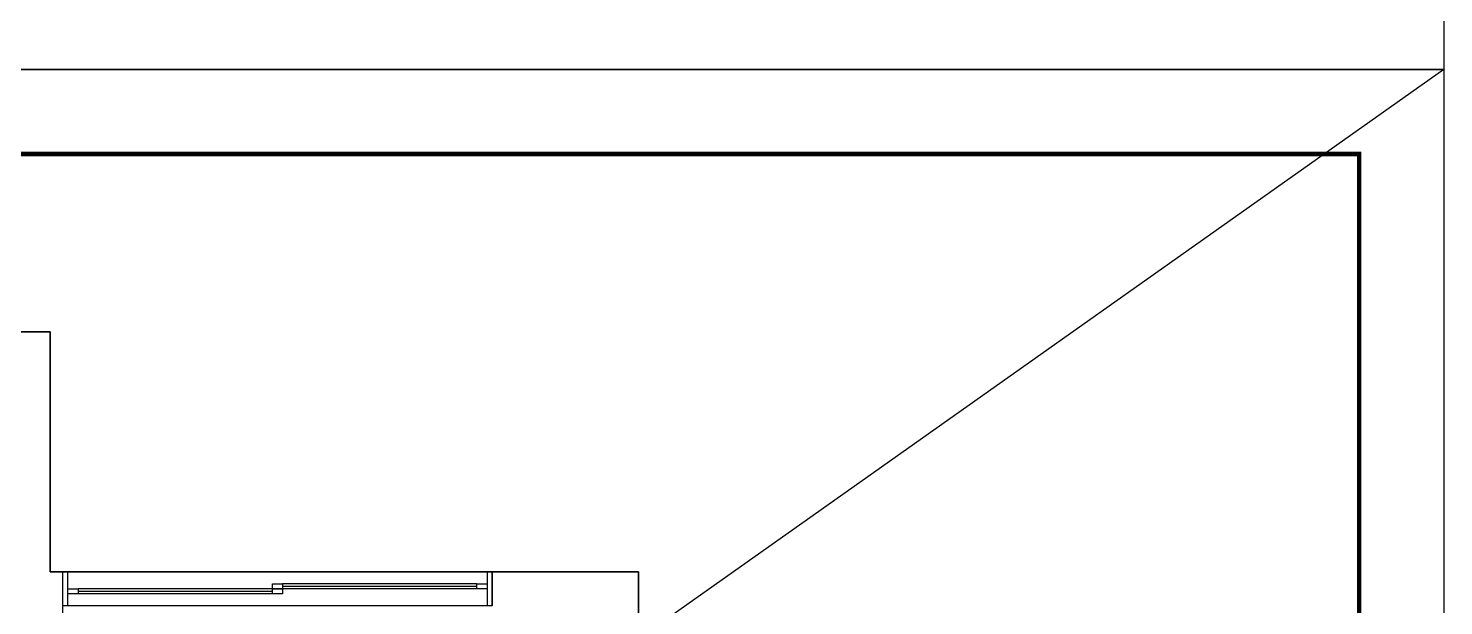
# Model space of a CAD drawing. Header units: millimetres. Extents: x -41292 to 298682, y -22072 to 33155.
# Drawn here: x 33915 to 42289, y -3019 to 397 of the extents above; entities that cross this region are included whole.
import ezdxf

# ---------------------------------------------------------------- set-up
doc = ezdxf.new("R2010")
doc.units = ezdxf.units.MM
for name, color, linetype in [('기타', 1, 'Continuous'), ('벽1', 2, 'Continuous'), ('창호', 4, 'Continuous'), ('틀', 8, 'Continuous')]:
    doc.layers.add(name, color=color, linetype=linetype)

# ---------------------------------------------------------------- blocks, each defined once
blk = doc.blocks.new('rmfnasesx')
for p, q in [((61507.9, 14113), (61207.9, 14113)), ((61507.9, 12693), (61507.9, 14113)), ((61582.9, 12693), (61507.9, 12693)), ((64122.9, 12693), (61582.9, 12693)), ((61582.9, 12493), (61582.9, 12693)), ((64122.9, 12693), (64122.9, 12493)), ((64987.9, 12693), (64122.9, 12693)), ((64987.9, 11423), (64987.9, 12693))]:
    blk.add_line(p, q)

msp = doc.modelspace()

# ---------------------------------------------------------------- linework, layer by layer
msp.add_lwpolyline([(42289.27, 153.15), (21289.27, -14696.85)])
at = {"const_width": 25.94}
msp.add_lwpolyline([(41789.27, -14196.85), (21789.27, -14196.85), (21789.27, -346.85), (41789.27, -346.85)], close=True, dxfattribs=at)
at = {"layer": '기타'}
for points in [[(42289.27, 153.15), (21289.27, 153.15), (21289.27, 15003.15), (42289.27, 15003.15)], [(42289.27, -14696.85), (21289.27, -14696.85), (21289.27, 153.15), (42289.27, 153.15)]]:
    msp.add_lwpolyline(points, close=True, dxfattribs=at)
at = {"layer": '벽1'}
for p, q in [((33744.67, -1399.42), (34044.67, -1399.42)), ((34044.67, -1399.42), (34044.67, -2819.42)), ((34044.67, -2819.42), (34119.67, -2819.42)), ((34119.67, -3019.42), (34119.67, -2819.42)), ((36659.67, -2819.42), (37524.67, -2819.42)), ((36659.67, -3019.42), (36659.67, -2819.42)), ((37524.67, -2819.42), (37524.67, -4089.42)), ((34119.67, -4209.42), (34119.67, -3019.42))]:
    msp.add_line(p, q, dxfattribs=at)
at = {"layer": '창호'}
for p, q in [((35359.67, -2919.42), (34209.67, -2919.42)), ((36569.67, -2889.42), (35419.67, -2889.42)), ((36569.67, -2919.42), (35419.67, -2919.42)), ((35359.67, -2949.42), (34209.67, -2949.42))]:
    msp.add_line(p, q, dxfattribs=at)
at = {"layer": '틀'}
for p, q in [((34119.67, -2819.42), (36659.67, -2819.42)), ((34119.67, -3019.42), (34119.67, -2819.42)), ((34149.67, -3019.42), (34149.67, -2819.42)), ((36629.67, -2819.42), (36629.67, -3019.42)), ((36659.67, -2819.42), (36659.67, -3019.42)), ((35419.67, -2904.42), (36569.67, -2904.42)), ((34209.67, -2934.42), (35359.67, -2934.42)), ((36659.67, -3019.42), (34119.67, -3019.42))]:
    msp.add_line(p, q, dxfattribs=at)
for points in [[(34149.67, -2949.42), (34149.67, -2919.42), (34209.67, -2919.42), (34209.67, -2949.42)], [(35359.67, -2919.42), (35359.67, -2889.42), (35419.67, -2889.42), (35419.67, -2919.42)], [(35359.67, -2949.42), (35359.67, -2919.42), (35419.67, -2919.42), (35419.67, -2949.42)], [(36569.67, -2919.42), (36569.67, -2889.42), (36629.67, -2889.42), (36629.67, -2919.42)]]:
    msp.add_lwpolyline(points, close=True, dxfattribs=at)

# ---------------------------------------------------------------- block references
msp.add_blockref('rmfnasesx', (-27463.27, -15512.43))

doc.saveas('drawing.dxf')
